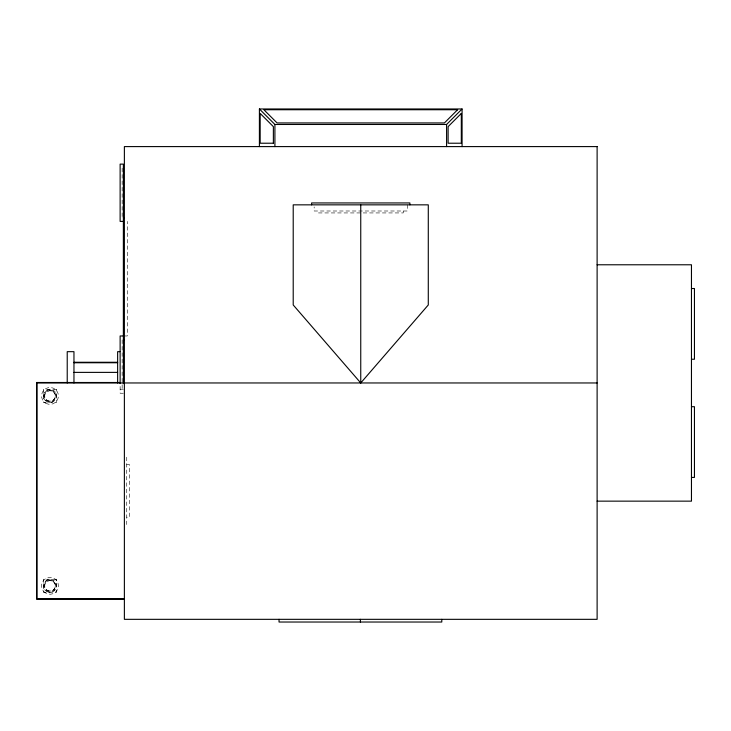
<?xml version="1.0" encoding="UTF-8"?>
<svg xmlns="http://www.w3.org/2000/svg" width="731" height="731" viewBox="0 0 731 731"><rect width="100%" height="100%" fill="white"/><g stroke="black" fill="none" stroke-linecap="round" stroke-linejoin="round"><path stroke-width="0.55" stroke-dasharray="3.65 2.74" d="M44.646 395.928C44.381 389.066 55.583 389.066 55.318 395.928C55.583 402.781 44.381 402.781 44.646 395.928L43.394 395.928M44.646 585.823C44.381 578.961 55.583 578.961 55.318 585.823C55.583 592.677 44.381 592.677 44.646 585.823L43.394 585.823M124.343 335.968L127.285 335.968L127.285 221.402M120.131 389.203L123.365 389.203M123.365 393.241L120.131 393.241L120.131 384.259M126.737 464.532L129.433 464.532L129.433 517.21L126.737 517.21M407.322 204.844L407.322 211.003L314.166 211.003L314.166 206.891M403.247 211.003L403.247 212.931L318.241 212.931L318.241 211.003M126.737 457.177L126.737 524.566M122.15 168.167L122.15 217.354M122.15 340.006L122.15 389.203M44.171 394.365C41.895 401.748 54.076 405.02 55.784 397.481C58.069 390.098 45.889 386.836 44.171 394.365M44.171 584.27C41.895 591.653 54.076 594.915 55.784 587.377C58.069 579.994 45.889 576.732 44.171 584.27M56.57 389.34L43.394 389.34L43.394 402.516L56.57 402.516L56.57 389.34M56.57 579.235L43.394 579.235L43.394 592.412L56.57 592.412L56.57 579.235M45.77 403.22A8.425 8.425 0 0 0 58.407 395.928A8.425 8.425 0 0 0 45.77 388.627A8.425 8.425 0 0 0 45.77 403.22M47.314 400.551A5.336 5.336 0 0 0 55.318 395.928A5.336 5.336 0 0 0 47.314 391.304A5.336 5.336 0 0 0 47.314 400.551M45.322 400.588A6.588 6.588 0 0 0 56.342 397.627A6.588 6.588 0 0 0 48.273 389.559A6.588 6.588 0 0 0 45.322 400.588M43.723 591.461A8.425 8.425 0 0 0 57.996 588.428A8.425 8.425 0 0 0 48.228 577.581A8.425 8.425 0 0 0 43.723 591.461M46.683 591.525A6.588 6.588 0 0 0 56.57 585.823A6.588 6.588 0 0 0 46.683 580.112A6.588 6.588 0 0 0 46.683 591.525M47.314 590.447A5.336 5.336 0 0 0 55.318 585.823A5.336 5.336 0 0 0 47.314 581.2A5.336 5.336 0 0 0 47.314 590.447"/><path stroke-width="1.1" d="M360.748 382.962L428.284 304.964L428.284 204.844L293.213 204.844L293.213 304.964L360.748 382.962L360.748 204.844M259.404 146.593L259.404 108.974L274.911 124.471L446.586 124.471L462.083 108.974L462.083 146.593M259.404 108.974L462.083 108.974M123.365 217.646L124.38 217.646M123.365 221.402L120.131 221.402L120.131 164.119L123.365 164.119L123.365 383.611M597.117 264.777L691.462 264.777L691.462 501.146L597.117 501.146M691.462 288.517L694.45 288.517L694.45 359.232L691.462 359.232M123.365 335.968L120.131 335.968L120.131 383.611M123.365 339.714L124.38 339.714M119.884 351.666L117.636 351.666L117.636 382.962M73.959 362.274L117.636 362.274M73.959 362.75L117.636 362.75M73.959 372.381L117.636 372.381M119.884 382.496L36.55 382.496L36.55 599.256L124.38 599.256M597.117 382.962L37.025 382.962L37.025 598.78L124.38 598.78M691.462 406.701L694.45 406.701L694.45 477.416L691.462 477.416M446.586 124.471L446.586 146.593M441.789 619.331L441.789 622.026L279.041 622.026L279.041 619.331M409.881 204.844L409.881 202.944L311.607 202.944L311.607 204.844M360.41 619.331L360.41 622.026M274.911 124.471L274.911 146.593M73.959 382.962L73.959 351.666L67.225 351.666L67.225 382.962M457.615 109.732L444.411 122.936L277.076 122.936L263.873 109.732L457.615 109.732M461.316 113.433L448.112 126.637L448.112 143.221L461.316 143.221L461.316 113.433M273.376 143.221L260.172 143.221L260.172 113.433L273.376 126.637L273.376 143.221M597.117 146.593L124.38 146.593L124.38 619.331L597.117 619.331L597.117 146.593"/></g></svg>
